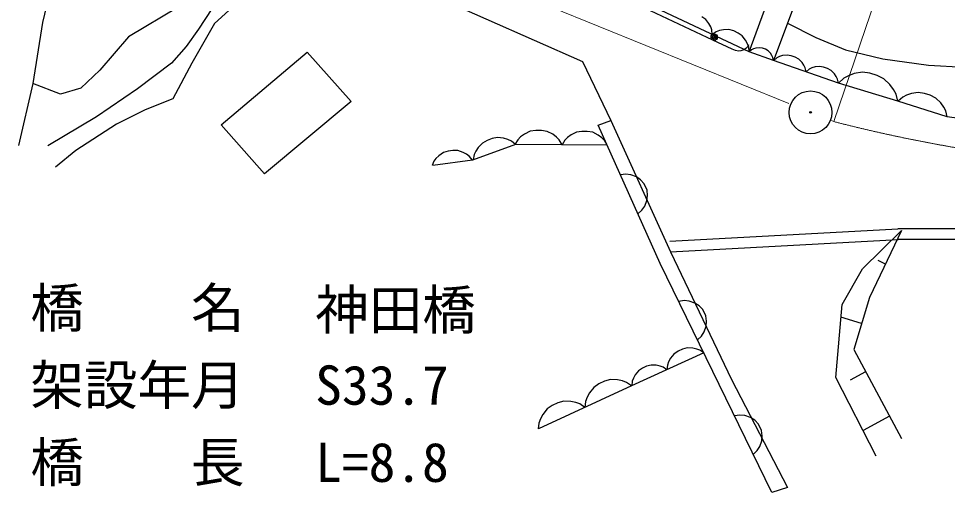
# Model space of a CAD drawing. Units: millimetres, scale not verified. Extents: x 40000 to 680000, y 20000 to 380000.
# Drawn here: x 408127 to 451493, y 244387 to 266497 of the extents above; entities that cross this region are included whole.
import ezdxf
from ezdxf.enums import TextEntityAlignment as Align

# ---------------------------------------------------------------- set-up
doc = ezdxf.new("R2010")
doc.units = ezdxf.units.MM
doc.header["$LTSCALE"] = 1000
doc.linetypes.add('CHAIN', pattern=[18.5, 12, -1.5, 3.5, -1.5])
for name, color, linetype, lineweight in [('M-BGD', 7, 'Continuous', 25), ('M-BMK', 2, 'CHAIN', 13), ('M-BMK-SRVR', 3, 'Continuous', 25), ('M-STR-HTXT', 7, 'Continuous', 13)]:
    doc.layers.add(name, color=color, linetype=linetype, lineweight=lineweight)
doc.styles.add('ＭＳ ゴシック', font='')
doc.styles.get('ＭＳ ゴシック').set_extended_font_data('MS Gothic')

msp = doc.modelspace()

# ---------------------------------------------------------------- linework, layer by layer
at = {"layer": 'M-BGD'}
for p, q in [((442236, 264950), (445872, 274871)), ((447050, 274354), (443369, 264548)), ((409857, 268885), (409243, 266318)), ((442236, 264950), (435475, 268129)), ((426982, 267804), (434452, 264491)), ((440542, 265497), (435273, 267978)), ((415605, 267043), (413261, 265648)), ((417949, 266876), (417280, 266262)), ((409243, 266318), (408796, 263471)), ((440210, 266459), (440030, 266584)), ((440360, 266270), (440210, 266459)), ((440444, 266111), (440360, 266270)), ((444019, 266278), (445355, 265611)), ((417280, 266262), (416219, 264420)), ((440496, 265967), (440444, 266111)), ((440517, 265758), (440496, 265967)), ((440701, 265882), (440517, 265758)), ((440853, 265936), (440701, 265882)), ((441039, 265975), (440853, 265936)), ((441294, 265981), (441039, 265975)), ((441516, 265918), (441294, 265981)), ((441722, 265821), (441516, 265918)), ((413261, 265648), (411922, 264085)), ((441447, 265071), (440542, 265497)), ((441912, 265690), (441722, 265821)), ((442070, 265490), (441912, 265690)), ((442159, 265322), (442070, 265490)), ((445355, 265611), (446729, 265042)), ((441591, 265003), (441447, 265071)), ((441735, 264979), (441591, 265003)), ((441851, 264991), (441735, 264979)), ((441984, 265039), (441851, 264991)), ((442081, 265104), (441984, 265039)), ((442169, 265195), (442081, 265104)), ((442214, 265170), (442159, 265322)), ((442203, 265268), (442169, 265195)), ((442236, 264950), (442214, 265170)), ((442346, 265038), (442238, 264949)), ((442438, 265082), (442346, 265038)), ((442553, 265117), (442438, 265082)), ((442713, 265137), (442553, 265117)), ((442856, 265112), (442713, 265137)), ((442992, 265063), (442856, 265112)), ((443120, 264993), (442992, 265063)), ((443231, 264877), (443120, 264993)), ((446729, 265042), (448482, 264616)), ((417587, 261532), (421596, 264934)), ((421596, 264934), (423661, 262626)), ((443369, 264548), (442236, 264950)), ((443298, 264777), (443231, 264877)), ((443342, 264685), (443298, 264777)), ((443369, 264548), (443342, 264685)), ((446403, 263488), (443369, 264548)), ((443525, 264663), (443382, 264543)), ((443648, 264722), (443525, 264663)), ((443800, 264770), (443648, 264722)), ((444013, 264797), (443800, 264770)), ((444205, 264764), (444013, 264797)), ((444386, 264701), (444205, 264764)), ((444557, 264607), (444386, 264701)), ((444706, 264453), (444557, 264607)), ((448482, 264616), (450615, 264331)), ((416219, 264420), (415326, 262746)), ((434452, 264491), (435774, 261734)), ((444796, 264320), (444706, 264453)), ((444855, 264198), (444796, 264320)), ((444892, 264015), (444855, 264198)), ((445036, 264135), (444892, 264015)), ((445158, 264194), (445036, 264135)), ((445311, 264242), (445158, 264194)), ((445524, 264269), (445311, 264242)), ((445715, 264236), (445524, 264269)), ((445897, 264173), (445715, 264236)), ((446067, 264079), (445897, 264173)), ((450615, 264331), (452273, 264237)), ((411922, 264085), (411029, 263248)), ((446217, 263926), (446067, 264079)), ((446306, 263793), (446217, 263926)), ((446365, 263670), (446306, 263793)), ((446403, 263488), (446365, 263670)), ((446655, 263714), (446405, 263487)), ((446872, 263830), (446655, 263714)), ((447145, 263930), (446872, 263830)), ((447528, 263995), (447145, 263930)), ((447878, 263950), (447528, 263995)), ((448211, 263849), (447878, 263950)), ((448528, 263693), (448211, 263849)), ((448810, 263426), (448528, 263693)), ((408796, 263471), (408127, 260569)), ((410080, 262969), (408796, 263471)), ((411029, 263248), (410080, 262969)), ((449181, 262647), (446403, 263488)), ((448982, 263192), (448810, 263426)), ((449098, 262975), (448982, 263192)), ((449181, 262647), (449098, 262975)), ((449406, 262827), (449196, 262642)), ((449586, 262921), (449406, 262827)), ((449813, 263000), (449586, 262921)), ((450131, 263050), (449813, 263000)), ((450420, 263009), (450131, 263050)), ((450695, 262922), (450420, 263009)), ((450955, 262789), (450695, 262922)), ((415326, 262746), (414043, 262244)), ((423661, 262626), (419603, 259248)), ((451483, 261916), (449181, 262647)), ((451185, 262565), (450955, 262789)), ((451325, 262369), (451185, 262565)), ((451419, 262188), (451325, 262369)), ((414043, 262244), (412703, 261574)), ((451483, 261916), (451419, 262188)), ((412703, 261574), (410806, 260346)), ((419603, 259248), (417587, 261532)), ((435184, 261521), (435774, 261734)), ((438087, 255076), (435184, 261521)), ((435774, 261734), (438566, 255618)), ((453181, 261675), (451483, 261916)), ((431744, 261109), (431567, 260978)), ((432009, 261239), (431744, 261109)), ((432273, 261281), (432009, 261239)), ((432537, 261279), (432273, 261281)), ((432801, 261233), (432537, 261279)), ((433064, 261099), (432801, 261233)), ((433239, 260966), (433064, 261099)), ((433924, 261071), (433755, 260946)), ((434176, 261195), (433924, 261071)), ((434429, 261235), (434176, 261195)), ((434681, 261233), (434429, 261235)), ((434932, 261190), (434681, 261233)), ((435184, 261062), (434932, 261190)), ((429780, 260690), (429586, 260486)), ((430002, 260816), (429780, 260690)), ((430239, 260903), (430002, 260816)), ((430490, 260950), (430239, 260903)), ((430770, 260918), (430490, 260950)), ((430971, 260857), (430770, 260918)), ((431133, 260782), (430971, 260857)), ((431323, 260628), (431133, 260782)), ((431434, 260847), (431300, 260628)), ((431567, 260978), (431434, 260847)), ((433370, 260833), (433239, 260966)), ((433500, 260612), (433370, 260833)), ((433628, 260821), (433500, 260612)), ((433755, 260946), (433628, 260821)), ((435351, 260934), (435184, 261062)), ((435476, 260808), (435351, 260934)), ((435600, 260597), (435476, 260808)), ((410806, 260346), (409857, 259565)), ((427960, 260244), (427750, 260100)), ((428181, 260313), (427960, 260244)), ((428407, 260344), (428181, 260313)), ((428638, 260338), (428407, 260344)), ((428879, 260256), (428638, 260338)), ((429045, 260164), (428879, 260256)), ((431323, 260628), (429313, 259894)), ((429472, 260310), (429397, 260148)), ((429586, 260486), (429472, 260310)), ((435600, 260597), (431323, 260628)), ((427518, 259838), (427431, 259634)), ((429313, 259894), (427462, 259639)), ((427615, 259967), (427518, 259838)), ((427750, 260100), (427615, 259967)), ((429174, 260067), (429045, 260164)), ((429313, 259894), (429174, 260067)), ((429397, 260148), (429350, 259908)), ((436476, 259236), (436225, 259210)), ((436708, 259209), (436476, 259236)), ((436972, 259109), (436708, 259209)), ((437164, 258975), (436972, 259109)), ((437336, 258789), (437164, 258975)), ((437467, 258498), (437336, 258789)), ((437493, 258246), (437467, 258498)), ((437465, 258014), (437493, 258246)), ((437232, 257558), (437365, 257750)), ((437365, 257750), (437465, 258014)), ((437046, 257387), (437232, 257558)), ((438539, 256118), (449172, 256682)), ((447532, 254821), (449350, 256608)), ((449350, 256608), (447851, 253481)), ((456686, 256682), (449172, 256682)), ((438566, 255618), (449199, 256183)), ((456686, 256182), (449172, 256182)), ((438566, 255618), (441405, 249652)), ((443288, 244387), (438087, 255076)), ((448600, 255044), (448261, 255207)), ((446574, 253162), (447532, 254821)), ((439201, 253336), (438950, 253303)), ((439433, 253316), (439201, 253336)), ((439700, 253223), (439433, 253316)), ((447851, 253481), (447117, 251056)), ((439896, 253096), (439700, 253223)), ((440073, 252915), (439896, 253096)), ((440213, 252627), (440073, 252915)), ((446287, 249748), (446574, 253162)), ((440246, 252377), (440213, 252627)), ((447484, 252268), (446524, 252559)), ((440133, 251877), (440225, 252144)), ((440225, 252144), (440246, 252377)), ((439825, 251505), (440006, 251682)), ((440006, 251682), (440133, 251877)), ((439349, 251127), (439126, 251067)), ((439604, 251117), (439349, 251127)), ((439789, 251076), (439604, 251117)), ((440123, 250893), (436747, 249365)), ((438726, 250845), (438565, 250647)), ((438918, 250973), (438726, 250845)), ((439126, 251067), (438918, 250973)), ((439940, 251019), (439789, 251076)), ((440123, 250893), (439940, 251019)), ((447117, 251056), (449350, 246908)), ((437447, 250275), (437251, 250185)), ((437659, 250331), (437447, 250275)), ((437900, 250322), (437659, 250331)), ((438076, 250283), (437900, 250322)), ((438219, 250229), (438076, 250283)), ((438392, 250109), (438219, 250229)), ((438417, 250329), (438392, 250109)), ((438474, 250480), (438417, 250329)), ((438565, 250647), (438474, 250480)), ((436917, 249876), (436830, 249718)), ((437069, 250064), (436917, 249876)), ((437251, 250185), (437069, 250064)), ((447675, 250019), (446957, 249632)), ((436747, 249365), (432408, 247355)), ((435225, 249453), (434984, 249288)), ((435486, 249574), (435225, 249453)), ((435768, 249652), (435486, 249574)), ((436090, 249642), (435768, 249652)), ((436324, 249592), (436090, 249642)), ((436516, 249522), (436324, 249592)), ((436747, 249365), (436516, 249522)), ((436776, 249575), (436752, 249367)), ((436830, 249718), (436776, 249575)), ((441405, 249652), (444022, 244611)), ((448170, 246078), (446287, 249748)), ((434783, 249037), (434669, 248825)), ((434984, 249288), (434783, 249037)), ((433309, 248565), (433047, 248444)), ((433590, 248643), (433309, 248565)), ((433912, 248633), (433590, 248643)), ((434147, 248583), (433912, 248633)), ((434338, 248513), (434147, 248583)), ((434569, 248356), (434338, 248513)), ((434599, 248634), (434569, 248356)), ((434669, 248825), (434599, 248634)), ((432806, 248280), (432605, 248028)), ((433047, 248444), (432806, 248280)), ((432421, 247625), (432392, 247347)), ((432492, 247817), (432421, 247625)), ((432605, 248028), (432492, 247817)), ((441801, 247992), (441550, 247959)), ((442033, 247971), (441801, 247992)), ((442301, 247879), (442033, 247971)), ((442496, 247752), (442301, 247879)), ((442673, 247571), (442496, 247752)), ((448792, 247945), (447554, 247278)), ((442813, 247283), (442673, 247571)), ((442846, 247032), (442813, 247283)), ((442733, 246533), (442826, 246800)), ((442826, 246800), (442846, 247032)), ((442425, 246160), (442606, 246337)), ((442606, 246337), (442733, 246533)), ((444022, 244611), (443288, 244387))]:
    msp.add_line(p, q, dxfattribs=at)
msp.add_lwpolyline([(416777, 272122), (416978, 271545), (417253, 271201), (417744, 270833), (418040, 270445), (418266, 269767), (418348, 269023), (417470, 267465), (416527, 266007), (415947, 265193), (415273, 264424), (413679, 263217), (411763, 261910), (409495, 260560)], dxfattribs=at)
for radius in [150, 90, 30]:
    msp.add_circle((440606, 265633), radius, dxfattribs=at)
at = {"layer": 'M-BMK'}
for p, q in [((432966, 267051), (444177, 262497)), ((446033, 261753), (446196, 261688))]:
    msp.add_line(p, q, dxfattribs=at)
msp.add_arc((463651, 329477), 70000, 255.56067, 272.6459, dxfattribs=at)
at = {"layer": 'M-BMK-SRVR'}
for radius in [1000, 40]:
    msp.add_circle((445103, 262120), radius, dxfattribs=at)
at = {"layer": 'M-STR-HTXT'}
msp.add_line((446196, 261688), (455320, 288596), dxfattribs=at)

# ---------------------------------------------------------------- texts
at = {"layer": 'M-STR-HTXT', "style": 'ＭＳ ゴシック'}
for s, p in [('橋\u3000\u3000名', (408676, 251532)), ('神田橋', (421977, 251439)), ('架設年月', (408676, 247929)), ('S33.7', (421977, 247929)), ('橋\u3000\u3000長', (408676, 244327)), ('L=8.8', (421977, 244327))]:
    msp.add_text(s, height=1833, dxfattribs=at).set_placement(p, align=Align.BOTTOM_LEFT)

doc.saveas('drawing.dxf')
